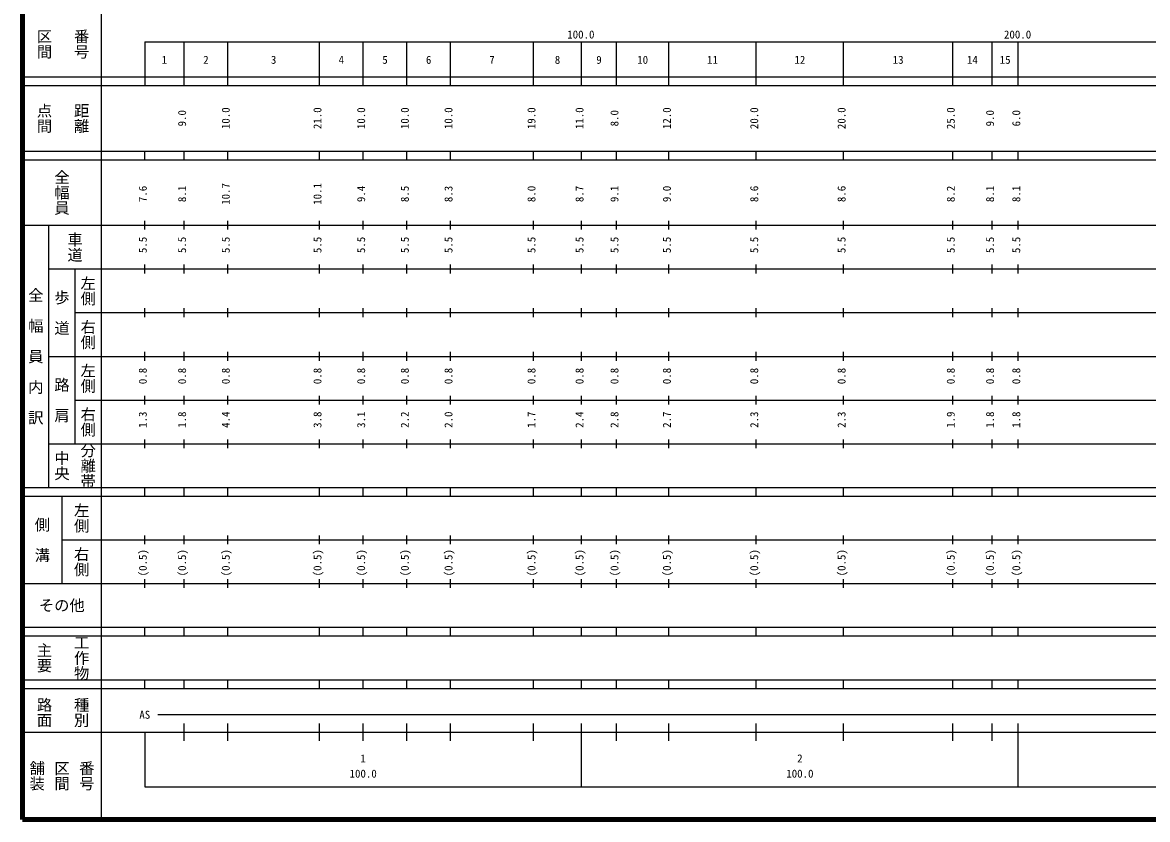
# Model space of a CAD drawing. Units: millimetres on the paper, enlarged 1000 times. Extents: x 40000 to 680000, y 20000 to 380000.
# Drawn here: x 40000 to 297591, y 20000 to 202409 of the extents above; entities that cross this region are included whole.
import ezdxf
from ezdxf.enums import TextEntityAlignment as Align

# ---------------------------------------------------------------- set-up
doc = ezdxf.new("R2010")
doc.units = ezdxf.units.MM
doc.header["$LTSCALE"] = 1000
doc.layers.add('M-TTL', color=2, linetype='Continuous', lineweight=140)
doc.layers.add('M-TTL-BAND', color=7, linetype='Continuous', lineweight=25)
doc.styles.add('@ＭＳ ゴシック', font='')
doc.styles.add('ＭＳ ゴシック', font='')
doc.styles.get('@ＭＳ ゴシック').set_extended_font_data('@MS Gothic')
doc.styles.get('ＭＳ ゴシック').set_extended_font_data('MS Gothic')

msp = doc.modelspace()

# ---------------------------------------------------------------- linework, layer by layer
at = {"layer": 'M-TTL'}
for p, q in [((40000, 380000), (40000, 20000)), ((40000, 20000), (680000, 20000))]:
    msp.add_line(p, q, dxfattribs=at)
at = {"layer": 'M-TTL-BAND'}
for p, q in [((58000, 370000), (58000, 20000)), ((68000, 198000), (579000, 198000)), ((68000, 198000), (68000, 188000)), ((77000, 188000), (77000, 198000)), ((87000, 188000), (87000, 198000)), ((108000, 188000), (108000, 198000)), ((118000, 188000), (118000, 198000)), ((128000, 188000), (128000, 198000)), ((138000, 188000), (138000, 198000)), ((157000, 188000), (157000, 198000)), ((168000, 188000), (168000, 198000)), ((176000, 188000), (176000, 198000)), ((188000, 188000), (188000, 198000)), ((208000, 188000), (208000, 198000)), ((228000, 188000), (228000, 198000)), ((253000, 188000), (253000, 198000)), ((262000, 188000), (262000, 198000)), ((268000, 188000), (268000, 198000)), ((40000, 190000), (579000, 190000)), ((40000, 188000), (579000, 188000)), ((40000, 173000), (579000, 173000)), ((68000, 171000), (68000, 173000)), ((77000, 171000), (77000, 173000)), ((87000, 171000), (87000, 173000)), ((108000, 171000), (108000, 173000)), ((118000, 171000), (118000, 173000)), ((128000, 171000), (128000, 173000)), ((138000, 171000), (138000, 173000)), ((157000, 171000), (157000, 173000)), ((168000, 171000), (168000, 173000)), ((176000, 171000), (176000, 173000)), ((188000, 171000), (188000, 173000)), ((208000, 171000), (208000, 173000)), ((228000, 171000), (228000, 173000)), ((253000, 171000), (253000, 173000)), ((262000, 171000), (262000, 173000)), ((268000, 171000), (268000, 173000)), ((40000, 171000), (579000, 171000)), ((40000, 156000), (579000, 156000)), ((46000, 96000), (46000, 156000)), ((68000, 155000), (68000, 157000)), ((77000, 155000), (77000, 157000)), ((87000, 155000), (87000, 157000)), ((108000, 155000), (108000, 157000)), ((118000, 155000), (118000, 157000)), ((128000, 155000), (128000, 157000)), ((138000, 155000), (138000, 157000)), ((157000, 155000), (157000, 157000)), ((168000, 155000), (168000, 157000)), ((176000, 155000), (176000, 157000)), ((188000, 155000), (188000, 157000)), ((208000, 155000), (208000, 157000)), ((228000, 155000), (228000, 157000)), ((253000, 155000), (253000, 157000)), ((262000, 155000), (262000, 157000)), ((268000, 155000), (268000, 157000)), ((68000, 145000), (68000, 147000)), ((77000, 145000), (77000, 147000)), ((87000, 145000), (87000, 147000)), ((108000, 145000), (108000, 147000)), ((118000, 145000), (118000, 147000)), ((128000, 145000), (128000, 147000)), ((138000, 145000), (138000, 147000)), ((157000, 145000), (157000, 147000)), ((168000, 145000), (168000, 147000)), ((176000, 145000), (176000, 147000)), ((188000, 145000), (188000, 147000)), ((208000, 145000), (208000, 147000)), ((228000, 145000), (228000, 147000)), ((253000, 145000), (253000, 147000)), ((262000, 145000), (262000, 147000)), ((268000, 145000), (268000, 147000)), ((46000, 146000), (579000, 146000)), ((52000, 146000), (52000, 106000)), ((68000, 135000), (68000, 137000)), ((77000, 135000), (77000, 137000)), ((87000, 135000), (87000, 137000)), ((108000, 135000), (108000, 137000)), ((118000, 135000), (118000, 137000)), ((128000, 135000), (128000, 137000)), ((138000, 135000), (138000, 137000)), ((157000, 135000), (157000, 137000)), ((168000, 135000), (168000, 137000)), ((176000, 135000), (176000, 137000)), ((188000, 135000), (188000, 137000)), ((208000, 135000), (208000, 137000)), ((228000, 135000), (228000, 137000)), ((253000, 135000), (253000, 137000)), ((262000, 135000), (262000, 137000)), ((268000, 135000), (268000, 137000)), ((52000, 136000), (579000, 136000)), ((68000, 125000), (68000, 127000)), ((77000, 125000), (77000, 127000)), ((87000, 125000), (87000, 127000)), ((108000, 125000), (108000, 127000)), ((118000, 125000), (118000, 127000)), ((128000, 125000), (128000, 127000)), ((138000, 125000), (138000, 127000)), ((157000, 125000), (157000, 127000)), ((168000, 125000), (168000, 127000)), ((176000, 125000), (176000, 127000)), ((188000, 125000), (188000, 127000)), ((208000, 125000), (208000, 127000)), ((228000, 125000), (228000, 127000)), ((253000, 125000), (253000, 127000)), ((262000, 125000), (262000, 127000)), ((268000, 125000), (268000, 127000)), ((46000, 126000), (579000, 126000)), ((52000, 116000), (579000, 116000)), ((68000, 115000), (68000, 117000)), ((77000, 115000), (77000, 117000)), ((87000, 115000), (87000, 117000)), ((108000, 115000), (108000, 117000)), ((118000, 115000), (118000, 117000)), ((128000, 115000), (128000, 117000)), ((138000, 115000), (138000, 117000)), ((157000, 115000), (157000, 117000)), ((168000, 115000), (168000, 117000)), ((176000, 115000), (176000, 117000)), ((188000, 115000), (188000, 117000)), ((208000, 115000), (208000, 117000)), ((228000, 115000), (228000, 117000)), ((253000, 115000), (253000, 117000)), ((262000, 115000), (262000, 117000)), ((268000, 115000), (268000, 117000)), ((46000, 106000), (579000, 106000)), ((68000, 105000), (68000, 107000)), ((77000, 105000), (77000, 107000)), ((87000, 105000), (87000, 107000)), ((108000, 105000), (108000, 107000)), ((118000, 105000), (118000, 107000)), ((128000, 105000), (128000, 107000)), ((138000, 105000), (138000, 107000)), ((157000, 105000), (157000, 107000)), ((168000, 105000), (168000, 107000)), ((176000, 105000), (176000, 107000)), ((188000, 105000), (188000, 107000)), ((208000, 105000), (208000, 107000)), ((228000, 105000), (228000, 107000)), ((253000, 105000), (253000, 107000)), ((262000, 105000), (262000, 107000)), ((268000, 105000), (268000, 107000)), ((40000, 96000), (579000, 96000)), ((68000, 94000), (68000, 96000)), ((77000, 94000), (77000, 96000)), ((87000, 94000), (87000, 96000)), ((108000, 94000), (108000, 96000)), ((118000, 94000), (118000, 96000)), ((128000, 94000), (128000, 96000)), ((138000, 94000), (138000, 96000)), ((157000, 94000), (157000, 96000)), ((168000, 94000), (168000, 96000)), ((176000, 94000), (176000, 96000)), ((188000, 94000), (188000, 96000)), ((208000, 94000), (208000, 96000)), ((228000, 94000), (228000, 96000)), ((253000, 94000), (253000, 96000)), ((262000, 94000), (262000, 96000)), ((268000, 94000), (268000, 96000)), ((40000, 94000), (579000, 94000)), ((49000, 94000), (49000, 74000)), ((49000, 84000), (579000, 84000)), ((68000, 83000), (68000, 85000)), ((77000, 83000), (77000, 85000)), ((87000, 83000), (87000, 85000)), ((108000, 83000), (108000, 85000)), ((118000, 83000), (118000, 85000)), ((128000, 83000), (128000, 85000)), ((138000, 83000), (138000, 85000)), ((157000, 83000), (157000, 85000)), ((168000, 83000), (168000, 85000)), ((176000, 83000), (176000, 85000)), ((188000, 83000), (188000, 85000)), ((208000, 83000), (208000, 85000)), ((228000, 83000), (228000, 85000)), ((253000, 83000), (253000, 85000)), ((262000, 83000), (262000, 85000)), ((268000, 83000), (268000, 85000)), ((68000, 73000), (68000, 75000)), ((77000, 73000), (77000, 75000)), ((87000, 73000), (87000, 75000)), ((108000, 73000), (108000, 75000)), ((118000, 73000), (118000, 75000)), ((128000, 73000), (128000, 75000)), ((138000, 73000), (138000, 75000)), ((157000, 73000), (157000, 75000)), ((168000, 73000), (168000, 75000)), ((176000, 73000), (176000, 75000)), ((188000, 73000), (188000, 75000)), ((208000, 73000), (208000, 75000)), ((228000, 73000), (228000, 75000)), ((253000, 73000), (253000, 75000)), ((262000, 73000), (262000, 75000)), ((268000, 73000), (268000, 75000)), ((40000, 74000), (579000, 74000)), ((40000, 64000), (579000, 64000)), ((40000, 62000), (579000, 62000)), ((68000, 62000), (68000, 64000)), ((77000, 62000), (77000, 64000)), ((87000, 62000), (87000, 64000)), ((108000, 62000), (108000, 64000)), ((118000, 62000), (118000, 64000)), ((128000, 62000), (128000, 64000)), ((138000, 62000), (138000, 64000)), ((157000, 62000), (157000, 64000)), ((168000, 62000), (168000, 64000)), ((176000, 62000), (176000, 64000)), ((188000, 62000), (188000, 64000)), ((208000, 62000), (208000, 64000)), ((228000, 62000), (228000, 64000)), ((253000, 62000), (253000, 64000)), ((262000, 62000), (262000, 64000)), ((268000, 62000), (268000, 64000)), ((40000, 52000), (579000, 52000)), ((68000, 50000), (68000, 52000)), ((77000, 50000), (77000, 52000)), ((87000, 50000), (87000, 52000)), ((108000, 50000), (108000, 52000)), ((118000, 50000), (118000, 52000)), ((128000, 50000), (128000, 52000)), ((138000, 50000), (138000, 52000)), ((157000, 50000), (157000, 52000)), ((168000, 50000), (168000, 52000)), ((176000, 50000), (176000, 52000)), ((188000, 50000), (188000, 52000)), ((208000, 50000), (208000, 52000)), ((228000, 50000), (228000, 52000)), ((253000, 50000), (253000, 52000)), ((262000, 50000), (262000, 52000)), ((268000, 50000), (268000, 52000)), ((40000, 50000), (579000, 50000)), ((71000, 44000), (565000, 44000)), ((77000, 38000), (77000, 42000)), ((87000, 38000), (87000, 42000)), ((108000, 38000), (108000, 42000)), ((118000, 38000), (118000, 42000)), ((128000, 38000), (128000, 42000)), ((138000, 38000), (138000, 42000)), ((157000, 38000), (157000, 42000)), ((168000, 27500), (168000, 42000)), ((176000, 38000), (176000, 42000)), ((188000, 38000), (188000, 42000)), ((208000, 38000), (208000, 42000)), ((228000, 38000), (228000, 42000)), ((253000, 38000), (253000, 42000)), ((262000, 38000), (262000, 42000)), ((268000, 27500), (268000, 42000)), ((40000, 40000), (579000, 40000)), ((68000, 40000), (68000, 27500)), ((68000, 27500), (579000, 27500))]:
    msp.add_line(p, q, dxfattribs=at)

# ---------------------------------------------------------------- texts
at = {"layer": 'M-TTL-BAND', "style": '@ＭＳ ゴシック'}
for s, p in [('区間', (45000, 197500)), ('番号', (53500, 197500)), ('点間', (45000, 180500)), ('距離', (53500, 180500)), ('全幅員', (49000, 163500)), ('車道', (52000, 151000)), ('左側', (55000, 141000)), ('全\u3000幅\u3000員\u3000内\u3000訳', (43000, 126000)), ('歩\u3000道', (49000, 136000)), ('右側', (55000, 131000)), ('左側', (55000, 121000)), ('路\u3000肩', (49000, 116000)), ('右側', (55000, 111000)), ('分離帯', (55000, 101000)), ('中央', (49000, 101000)), ('左側', (53500, 89000)), ('側\u3000溝', (44500, 84000)), ('右側', (53500, 79000)), ('主要', (45000, 57000)), ('工作物', (53500, 57000)), ('路面', (45000, 44500)), ('種別', (53500, 44500)), ('舗装', (43333, 30000)), ('区間', (49000, 30000)), ('番号', (54667, 30000))]:
    msp.add_text(s, height=2566, rotation=270, dxfattribs=at).set_placement(p, align=Align.MIDDLE_CENTER)
at = {"layer": 'M-TTL-BAND', "style": 'ＭＳ ゴシック'}
for s, p in [('100.0', (167844, 198195)), ('200.0', (267844, 198195)), ('1', (72500, 192405)), ('2', (82000, 192405)), ('3', (97500, 192405)), ('4', (113000, 192405)), ('5', (123000, 192405)), ('6', (133000, 192405)), ('7', (147500, 192405)), ('8', (162500, 192405)), ('9', (172000, 192405)), ('10', (182000, 192405)), ('11', (198000, 192405)), ('12', (218000, 192405)), ('13', (240500, 192405)), ('14', (257500, 192405)), ('15', (265000, 192405)), ('AS', (68000, 42500)), ('1', (118000, 32523)), ('2', (218000, 32523)), ('100.0', (118000, 29033)), ('100.0', (218000, 29033))]:
    msp.add_text(s, height=1833, dxfattribs=at).set_placement(p, align=Align.BOTTOM_CENTER)
for s, p in [('9.0', (78000, 180500)), ('10.0', (88000, 180500)), ('21.0', (109000, 180500)), ('10.0', (119000, 180500)), ('10.0', (129000, 180500)), ('10.0', (139000, 180500)), ('19.0', (158000, 180500)), ('11.0', (169000, 180500)), ('8.0', (177000, 180500)), ('12.0', (189000, 180500)), ('20.0', (209000, 180500)), ('20.0', (229000, 180500)), ('25.0', (254000, 180500)), ('9.0', (263000, 180500)), ('6.0', (269000, 180500)), ('7.6', (69000, 163174)), ('8.1', (78000, 163174)), ('10.7', (88000, 163174)), ('10.1', (109000, 163174)), ('9.4', (119000, 163174)), ('8.5', (129000, 163174)), ('8.3', (139000, 163174)), ('8.0', (158000, 163174)), ('8.7', (169000, 163174)), ('9.1', (177000, 163174)), ('9.0', (189000, 163174)), ('8.6', (209000, 163174)), ('8.6', (229000, 163174)), ('8.2', (254000, 163174)), ('8.1', (263000, 163174)), ('8.1', (269000, 163174)), ('5.5', (69000, 151500)), ('5.5', (78000, 151500)), ('5.5', (88000, 151500)), ('5.5', (109000, 151500)), ('5.5', (119000, 151500)), ('5.5', (129000, 151500)), ('5.5', (139000, 151500)), ('5.5', (158000, 151500)), ('5.5', (169000, 151500)), ('5.5', (177000, 151500)), ('5.5', (189000, 151500)), ('5.5', (209000, 151500)), ('5.5', (229000, 151500)), ('5.5', (254000, 151500)), ('5.5', (263000, 151500)), ('5.5', (269000, 151500)), ('0.8', (69000, 121500)), ('0.8', (78000, 121500)), ('0.8', (88000, 121500)), ('0.8', (109000, 121500)), ('0.8', (119000, 121500)), ('0.8', (129000, 121500)), ('0.8', (139000, 121500)), ('0.8', (158000, 121500)), ('0.8', (169000, 121500)), ('0.8', (177000, 121500)), ('0.8', (189000, 121500)), ('0.8', (209000, 121500)), ('0.8', (229000, 121500)), ('0.8', (254000, 121500)), ('0.8', (263000, 121500)), ('0.8', (269000, 121500)), ('1.3', (69000, 111500)), ('1.8', (78000, 111500)), ('4.4', (88000, 111500)), ('3.8', (109000, 111500)), ('3.1', (119000, 111500)), ('2.2', (129000, 111500)), ('2.0', (139000, 111500)), ('1.7', (158000, 111500)), ('2.4', (169000, 111500)), ('2.8', (177000, 111500)), ('2.7', (189000, 111500)), ('2.3', (209000, 111500)), ('2.3', (229000, 111500)), ('1.9', (254000, 111500)), ('1.8', (263000, 111500)), ('1.8', (269000, 111500)), ('(0.5)', (69000, 78764)), ('(0.5)', (78000, 78764)), ('(0.5)', (88000, 78764)), ('(0.5)', (109000, 78764)), ('(0.5)', (119000, 78764)), ('(0.5)', (129000, 78764)), ('(0.5)', (139000, 78764)), ('(0.5)', (158000, 78764)), ('(0.5)', (169000, 78764)), ('(0.5)', (177000, 78764)), ('(0.5)', (189000, 78764)), ('(0.5)', (209000, 78764)), ('(0.5)', (229000, 78764)), ('(0.5)', (254000, 78764)), ('(0.5)', (263000, 78764)), ('(0.5)', (269000, 78764))]:
    msp.add_text(s, height=1833, rotation=90, dxfattribs=at).set_placement(p, align=Align.BOTTOM_CENTER)
msp.add_text('その他', height=2566, dxfattribs=at).set_placement((49000, 69000), align=Align.MIDDLE_CENTER)

doc.saveas('drawing.dxf')
